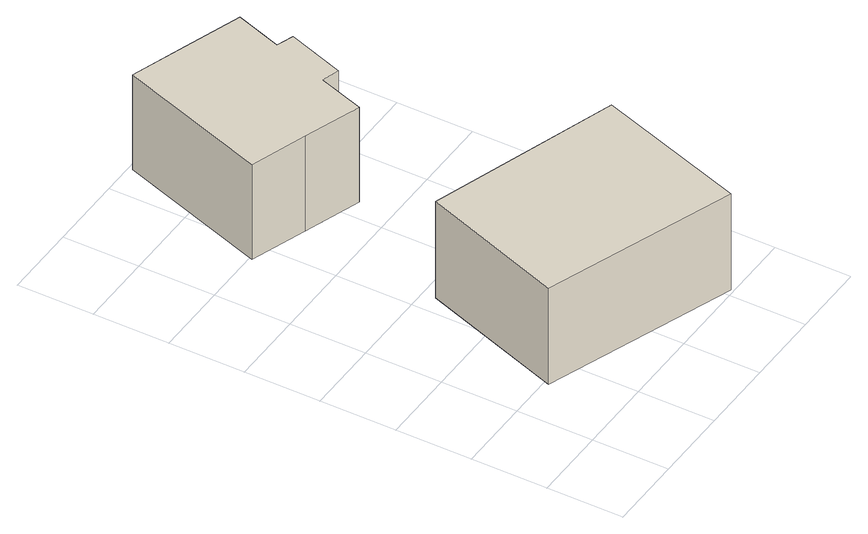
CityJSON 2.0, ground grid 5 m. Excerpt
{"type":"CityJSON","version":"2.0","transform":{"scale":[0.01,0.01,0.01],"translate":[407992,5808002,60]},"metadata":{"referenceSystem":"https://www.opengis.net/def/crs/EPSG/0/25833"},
"CityObjects":{
"building1":{"type":"Building","attributes":{"Gemeindeschluessel":"11000009","BezugspunktDach":"2200","function":"31001_1010","measuredHeight":7.98,"storeysAboveGround":2},"address":[{"country":"Germany","locality":"Berlin","thoroughfareNumber":"26","thoroughfareName":"Am Müggelberg"}],"geometry":[{"type":"Solid","lod":"1","boundaries":[[[[0,1,2,3]],[[4,5,6,7]],[[4,7,3,2]],[[5,4,2,1]],[[6,5,1,0]],[[7,6,0,3]]]]}]},
"building2":{"type":"Building","attributes":{"Gemeindeschluessel":"11000009","BezugspunktDach":"2200","function":"31001_1010","measuredHeight":8.78,"storeysAboveGround":1},"address":[{"country":"Germany","locality":"Berlin","thoroughfareNumber":"24","thoroughfareName":"Am Müggelberg"}],"geometry":[{"type":"Solid","lod":"1","boundaries":[[[[8,9,10,11,12,13,14,15,16,17]],[[18,19,20,21,22,23,24,25,26,27]],[[18,27,17,16]],[[19,18,16,15]],[[20,19,15,14]],[[21,20,14,13]],[[22,21,13,12]],[[23,22,12,11]],[[24,23,11,10]],[[25,24,10,9]],[[26,25,9,8]],[[27,26,8,17]]]]}]}
},
"vertices":[
[1550,20,736],[1880,1009,736],[627,1417,736],[295,469,736],[627,1417,31],[1880,1009,31],[1550,20,31],[295,469,31],
[475,2185,997],[852,2057,997],[954,2363,997],[1069,2325,997],[1199,2703,997],[1086,2743,997],[1191,3050,997],[814,3178,997],[436,3306,997],[98,2313,997],[436,3306,303],[814,3178,303],[1191,3050,303],[1086,2743,303],[1199,2703,303],[1069,2325,303],[954,2363,303],[852,2057,303],[475,2185,303],[98,2313,303]
]}
